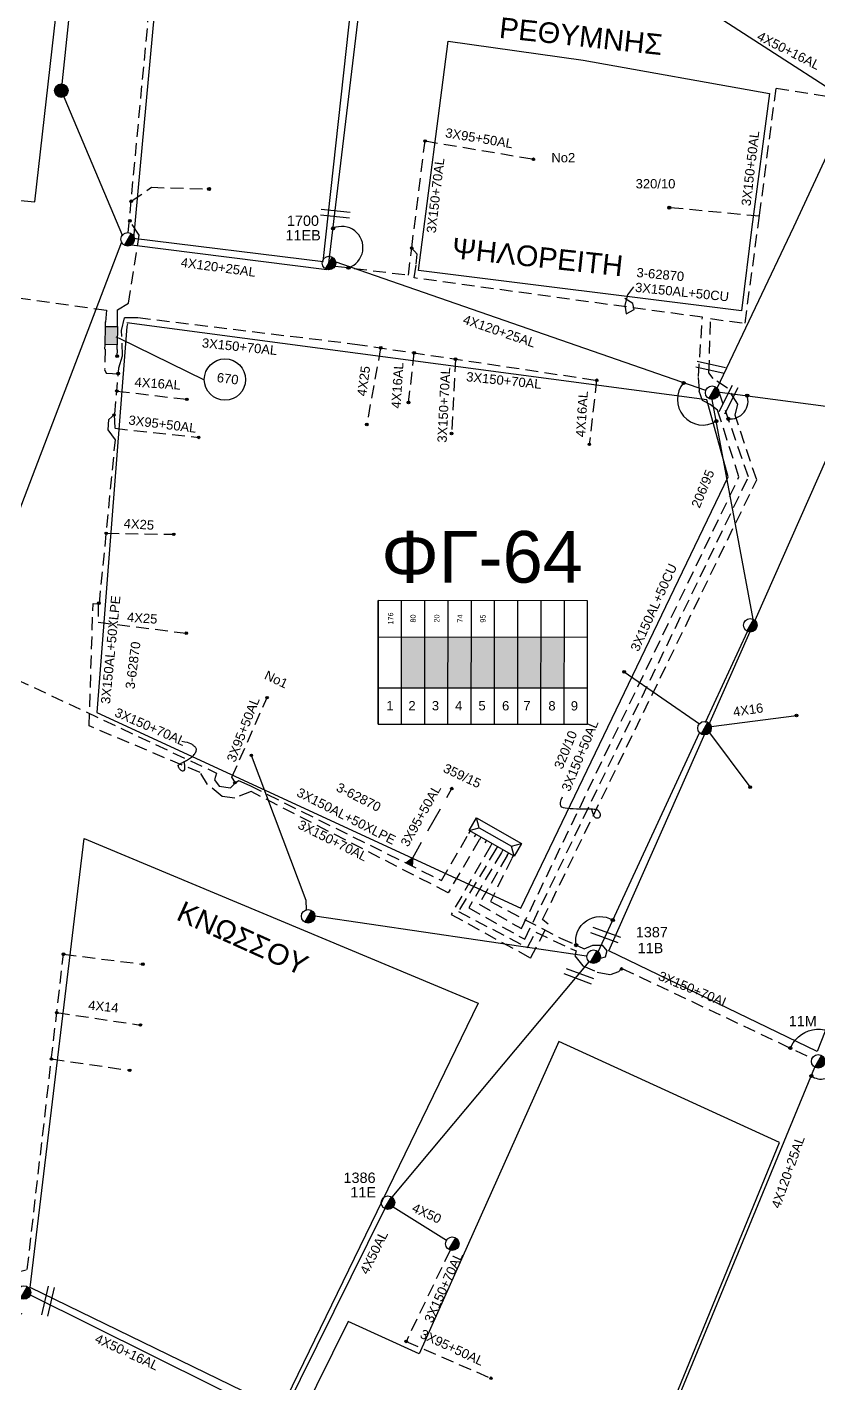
# Model space of a CAD drawing. Header units: millimetres. Extents: x -2238 to -1136, y 747 to 1272.
# Drawn here: x -2163.6 to -2085, y 1029.1 to 1163.8 of the extents above; entities that cross this region are included whole.
import ezdxf
from ezdxf.enums import TextEntityAlignment as Align

# ---------------------------------------------------------------- set-up
doc = ezdxf.new("R2010")
doc.units = ezdxf.units.MM
doc.linetypes.add('DASHED', pattern=[19.05, 12.7, -6.35])
for name, color, linetype in [('Link Box 4 Διευθύνσεων', 7, 'Continuous'), ('Pillar OTE', 7, 'Continuous'), ('Άγνωστα', 7, 'Continuous'), ('Ασφαλειοκιβώτια Χ.Τ 9 αναχωρήσεων', 7, 'Continuous'), ('Γέφυρες Εναέριου Δικτύου', 7, 'Continuous'), ('Γυμνά εναέρια ΧΤ και ΦΟΠ (2Φ)   3x50+16AL', 7, 'Continuous'), ('Γυμνά εναέρια ΧΤ και ΦΟΠ (3Φ)   4x50+16AL', 7, 'Continuous'), ('Εναέρια παροχή ΧΤ 4x16', 7, 'SYN_LINE'), ('Επιγραφές - Σχήματα', 7, 'Continuous'), ('Καλώδια ΧΤ   3x150+50AL', 7, 'DASHED'), ('Καλώδια ΧΤ   3x150+70AL', 7, 'DASHED'), ('Καλώδια ΧΤ   3x150AL+50CU', 7, 'DASHED'), ('Καλώδια ΧΤ   3x150AL+50XLPE', 7, 'DASHED'), ('Καλώδια ΧΤ   3x95+50CU', 7, 'DASHED'), ('Στύλος Ξύλινος', 7, 'Continuous'), ('Στύλος Ξύλινος @ 1', 7, 'Continuous'), ('Στύλος ΦΜ', 7, 'Continuous'), ('Στύλος ΦΜ @ 1', 7, 'Continuous'), ('Συνδέσεις', 7, 'Continuous'), ('Συνεστραμμένα ΧΤ   4x120+25 AL', 7, 'SYN_LINE'), ('Τομή', 7, 'Continuous'), ('Υποσταθμός πόλεως', 7, 'Continuous'), ('Υπόβαθρο ΔΕΗ', 7, 'Continuous'), ('Υπόγεια καλώδια Δικτύου ΧΤ και Παρ. ΧΤ - 3X150+70 AL', 7, 'DASHED'), ('Υπόγεια καλώδια Παροχών ΧΤ   4x16AL', 7, 'DASHED'), ('Υπόγεια καλώδια Παροχών ΧΤ   4x25', 7, 'DASHED')]:
    doc.layers.add(name, color=color, linetype=linetype)
doc.styles.get("Standard").update_dxf_attribs({"font": 'ARIAL.TTF'})
doc.linetypes.add('SYN_LINE', pattern='A,0.5,-0.0001,["/\\/\\/\\/",Standard,S=0.1,R=0,X=0,Y=-0.05],-0.25', length=0.7501)

# ---------------------------------------------------------------- blocks, each defined once
blk = doc.blocks.new('ΥΠΑΡΧΩΝ ΞΥΛΙΝΟΣ ΣΤΥΛΟΣ')
at = {"layer": 'Στύλος Ξύλινος'}
h = blk.add_hatch(color=256, dxfattribs=at)
h.paths.add_polyline_path([(-2.62, 0, 0.270008), (-1.29, -2.28), (1.3, 2.27, 0.576266)])
h.paths.add_polyline_path([(-1.29, -2.28, 0.574793), (2.62, 0, 0.268822), (1.3, 2.27)])
blk.add_line((-1.29, -2.28), (1.3, 2.27), dxfattribs=at)
blk.add_circle((0, 0), 2.62, dxfattribs=at)
at = {"layer": 'Στύλος Ξύλινος', "flags": 4}
for tag, p in [('ΑΡΙΘΜΟΣ', (-4.91, 8.6)), ('ΤΥΠΟΣ', (-4.85, 3.39))]:
    blk.add_attdef(tag, p, '', height=4, dxfattribs=at)
blk = doc.blocks.new('_ΣΥΝΔΕΣΗ')
at = {"layer": 'Συνδέσεις', "linetype": 'SYN_LINE', "ltscale": 40}
blk.add_hatch(color=256, dxfattribs=at).paths.add_polyline_path([(0.5, -0.01, 1), (-0.5, -0.01, 1)])
at = {"layer": 'Συνδέσεις'}
blk.add_circle((0, -0.01), 0.5, dxfattribs=at)
blk = doc.blocks.new('ΤΟΜΗ')
at = {"layer": 'Τομή', "ltscale": 40}
for p, q in [((-5.68, 0), (5.68, 0)), ((5.68, -2.33), (-5.68, -2.33))]:
    blk.add_line(p, q, dxfattribs=at)
blk = doc.blocks.new('ΥΠΑΡΧΩΝ ΤΣΙΜΕΝΤΕΝΙΟΣ ΣΤΥΛΟΣ')
at = {"layer": 'Στύλος ΦΜ'}
blk.add_hatch(color=256, dxfattribs=at).paths.add_polyline_path([(-1.29, -2.28, 0.574793), (2.62, 0, 0.268822), (1.3, 2.27)])
blk.add_line((-1.29, -2.28), (1.3, 2.27), dxfattribs=at)
blk.add_circle((0, 0), 2.62, dxfattribs=at)
at = {"layer": 'Στύλος ΦΜ', "flags": 4}
for tag, p in [('ΑΡΙΘΜΟΣ', (-4.68, 8.05)), ('ΤΥΠΟΣ', (-4.91, 3.03))]:
    blk.add_attdef(tag, p, '', height=4, dxfattribs=at)
blk = doc.blocks.new('LINK BOX 4 ΑΝΑΧΩΡΗΣΕΩΝ')
at = {"layer": 'Link Box 4 Διευθύνσεων', "ltscale": 40}
blk.add_hatch(color=256, dxfattribs=at).paths.add_polyline_path([(-3.54, 0), (-3.54, -4.67), (3.54, -4.67), (3.54, 0)])
for p, q in [((-3.54, 0), (-5.33, 0)), ((5.33, 0), (3.54, 0)), ((-3.54, -4.67), (-5.33, -4.67)), ((5.33, -4.67), (3.54, -4.67))]:
    blk.add_line(p, q, dxfattribs=at)
blk.add_lwpolyline([(-3.54, -4.67), (-3.54, 0), (3.54, 0), (3.54, -4.67)], close=True, dxfattribs=at)
blk = doc.blocks.new('ΑΣΦΑΛΕΙΟΚΙΒΩΤΙΟ ΥΠΟΣΤΑΘΜΟΥ 9 ΑΝΑΧΩΡΗΣΕΩΝ')
at = {"layer": 'Ασφαλειοκιβώτια Χ.Τ 9 αναχωρήσεων', "ltscale": 40}
for p, q in [((-23.8, 40.36), (24.02, 40.36)), ((-9.72, 40.36), (-9.72, -40.64)), ((9.94, 40.36), (9.94, -40.64)), ((-23.8, 31.36), (24.02, 31.36)), ((-23.8, 22.36), (24.02, 22.36)), ((-23.8, 13.36), (24.02, 13.36)), ((-23.8, 4.36), (24.02, 4.36)), ((-23.8, -4.64), (24.02, -4.64)), ((-23.8, -13.64), (24.02, -13.64)), ((-23.8, -22.64), (24.02, -22.64)), ((-23.8, -31.64), (24.02, -31.64))]:
    blk.add_line(p, q, dxfattribs=at)
at = {"layer": 'Ασφαλειοκιβώτια Χ.Τ 9 αναχωρήσεων'}
blk.add_lwpolyline([(-23.8, -40.64), (24.02, -40.64), (24.02, 40.36), (-23.8, 40.36)], close=True, dxfattribs=at)
for s, p in [('1', (-18.45, 37.24)), ('2', (-18.45, 28.67)), ('3', (-18.45, 19.6)), ('4', (-18.45, 10.58)), ('5', (-18.45, 1.57)), ('6', (-18.45, -7.57)), ('7', (-18.45, -15.81)), ('8', (-18.45, -25.5)), ('9', (-18.45, -34.19))]:
    blk.add_text(s, height=3.6, rotation=270, dxfattribs=at).set_placement(p)
at = {"layer": 'Ασφαλειοκιβώτια Χ.Τ 9 αναχωρήσεων', "ltscale": 40}
for tag, height, p in [('ΟΝΟΜΑ', 5, (-0.16, 44.31)), ('ΚΕΙΜΕΝΟ 1', 2, (17.06, 35.59)), ('ΚΕΙΜΕΝΟ 2', 2, (17.06, 26.88)), ('ΚΕΙΜΕΝΟ 3', 2, (17.06, 17.69)), ('ΚΕΙΜΕΝΟ 4', 2, (17.06, 8.71)), ('ΚΕΙΜΕΝΟ 5', 2, (17.06, -0.13)), ('ΚΕΙΜΕΝΟ 6', 2, (17.06, -9.05)), ('ΚΕΙΜΕΝΟ 7', 2, (17.06, -18.13)), ('ΚΕΙΜΕΝΟ 8', 2, (17.06, -26.85)), ('ΚΕΙΜΕΝΟ 9', 2, (17.06, -35.99)), ('ΣΧ', 2, (-0.1, -42.64))]:
    blk.add_attdef(tag, text='', height=height, dxfattribs=at).set_placement(p, align=Align.MIDDLE_CENTER)
blk = doc.blocks.new('ΥΠΟΣΤΑΘΜΟΣ ΠΟΛΕΩΣ 9 ΑΝΑΧΩΡΗΣΕΩΝ')
at = {"layer": 'Υποσταθμός πόλεως', "ltscale": 40}
for p, q in [((-9.63, -2.82), (-9.63, -4)), ((-7.12, -2.82), (-7.12, -4)), ((-4.84, -2.82), (-4.84, -4)), ((-2.36, -2.82), (-2.36, -4)), ((0.09, -2.82), (0.09, -4)), ((2.55, -2.82), (2.55, -4)), ((5.02, -2.82), (5.02, -4)), ((7.48, -2.82), (7.48, -4)), ((9.61, -2.82), (9.61, -4))]:
    blk.add_line(p, q, dxfattribs=at)
blk.add_lwpolyline([(-10.02, 2.82), (10.02, 2.82), (10.02, -2.82), (-10.02, -2.82)], close=True, dxfattribs=at)
for points in [[(-7.21, 0), (-10.02, 2.82)], [(-10.02, -2.82), (-7.21, 0)], [(-7.21, 0), (7.21, 0)], [(7.21, 0), (10.02, 2.82)], [(10.02, -2.82), (7.21, 0)]]:
    blk.add_lwpolyline(points, dxfattribs=at)
at = {"layer": 'Υποσταθμός πόλεως', "linetype": 'SYN_LINE', "ltscale": 40, "flags": 1}
for tag, p in [('ΜΕΤΑΣΧΗΜΑΤΙΣΜΟΣ', (10.79, 1.71)), ('ΙΣΧΥΣ', (10.77, -1.08)), ('ΑΡΙΘΜΟΣ', (10.89, -3.8))]:
    blk.add_attdef(tag, p, '', height=1.8, dxfattribs=at)

msp = doc.modelspace()

# ---------------------------------------------------------------- hatches: boundary and pattern name
at = {"layer": 'Pillar OTE', "ltscale": 40}
h = msp.add_hatch(color=256, dxfattribs=at)
h.dxf.hatch_style = 1
h.paths.add_polyline_path([(-2125.39, 1080.51), (-2125.33, 1081.37), (-2126.03, 1080.86)])
at = {"layer": 'Ασφαλειοκιβώτια Χ.Τ 9 αναχωρήσεων', "ltscale": 0.1}
h = msp.add_hatch(color=30, dxfattribs=at)
h.dxf.hatch_style = 1
h.paths.add_polyline_path([(-2126.45, 1103.29), (-2126.45, 1098.25), (-2124.14, 1098.25), (-2124.14, 1103.29)])
h = msp.add_hatch(color=5, dxfattribs=at)
h.dxf.hatch_style = 1
h.paths.add_polyline_path([(-2124.14, 1103.29), (-2124.14, 1098.25), (-2121.83, 1098.24), (-2121.83, 1103.29)])
h = msp.add_hatch(color=6, dxfattribs=at)
h.dxf.hatch_style = 1
h.paths.add_polyline_path([(-2121.83, 1103.29), (-2121.83, 1098.24), (-2119.52, 1098.24), (-2119.52, 1103.28)])
h = msp.add_hatch(color=85, dxfattribs=at)
h.dxf.hatch_style = 1
h.paths.add_polyline_path([(-2119.52, 1103.28), (-2119.52, 1098.24), (-2117.21, 1098.24), (-2117.21, 1103.28)])
h = msp.add_hatch(color=2, dxfattribs=at)
h.dxf.hatch_style = 1
h.paths.add_polyline_path([(-2117.21, 1103.28), (-2117.21, 1098.24), (-2114.91, 1098.24), (-2114.9, 1103.28)])
h = msp.add_hatch(color=1, dxfattribs=at)
h.dxf.hatch_style = 1
h.paths.add_polyline_path([(-2114.9, 1103.28), (-2114.91, 1098.24), (-2112.6, 1098.23), (-2112.59, 1103.28)])
at = {"layer": 'Επιγραφές - Σχήματα'}
h = msp.add_hatch(color=4, dxfattribs=at)
h.dxf.hatch_style = 1
h.paths.add_polyline_path([(-2112.6, 1098.23), (-2110.29, 1098.23), (-2110.28, 1103.27), (-2112.59, 1103.28)])

# ---------------------------------------------------------------- linework, layer by layer
at = {"layer": 'Pillar OTE', "ltscale": 40}
msp.add_lwpolyline([(-2126.03, 1080.86), (-2125.33, 1081.37), (-2125.39, 1080.51), (-2126.03, 1080.86)], dxfattribs=at)
at = {"layer": 'Άγνωστα', "color": 85, "linetype": 'DASHED', "ltscale": 0.1}
for points in [[(-2153.59, 1143.47), (-2150.15, 1180.05), (-2140.72, 1211.89), (-2133.82, 1209.66)], [(-2153.3, 1146.56), (-2151.28, 1147.94), (-2145.56, 1147.77)], [(-2154.64, 1134.57), (-2154.66, 1135.77), (-2153.55, 1136.44), (-2152.49, 1143.18), (-2153.48, 1144.67)], [(-2155.89, 1131.86), (-2155.93, 1129.85), (-2155.78, 1129.49), (-2154.49, 1129.41)]]:
    msp.add_lwpolyline(points, dxfattribs=at)
at = {"layer": 'Άγνωστα', "color": 30, "ltscale": 0.1}
msp.add_lwpolyline([(-2133.65, 1140.42), (-2130.68, 1165.22)], dxfattribs=at)
at = {"layer": 'Άγνωστα', "color": 2, "ltscale": 0.1}
for points in [[(-2095.1, 1128), (-2087.5, 1144.03), (-2082.05, 1155.69)], [(-2154.26, 1142.51), (-2165.67, 1112.52)]]:
    msp.add_lwpolyline(points, dxfattribs=at)
at = {"layer": 'Άγνωστα', "color": 1, "linetype": 'DASHED', "ltscale": 0.1}
msp.add_lwpolyline([(-2234.94, 1154.51), (-2209.94, 1144.03), (-2207.11, 1143), (-2194.61, 1141.28), (-2185.29, 1139.89), (-2155.76, 1135.74), (-2155.83, 1134.56)], dxfattribs=at)
at = {"layer": 'Άγνωστα', "color": 30, "linetype": 'DASHED', "ltscale": 0.1}
for points in [[(-2125.44, 1141.93), (-2125.43, 1141.93), (-2124.11, 1152.55), (-2113.36, 1150.74)], [(-2133.05, 1140.12), (-2125.76, 1139.23), (-2125.43, 1141.92)]]:
    msp.add_lwpolyline(points, dxfattribs=at)
at = {"layer": 'Άγνωστα', "color": 85, "ltscale": 0.1}
msp.add_lwpolyline([(-2154.7, 1131.85), (-2154.71, 1131.13)], dxfattribs=at)
at = {"layer": 'Άγνωστα', "color": 5, "ltscale": 0.1}
for points in [[(-2091.53, 1105.06), (-2095.59, 1126.87)], [(-2096.23, 1094.8), (-2096.21, 1094.88), (-2092.09, 1103.84)], [(-2106.92, 1072.03), (-2096.84, 1093.76)], [(-2135.88, 1076.21), (-2135.91, 1077.11), (-2141.36, 1091.53)], [(-2108.09, 1071.58), (-2135.05, 1075.55)]]:
    msp.add_lwpolyline(points, dxfattribs=at)
at = {"layer": 'Άγνωστα', "color": 5, "linetype": 'SYN_LINE', "ltscale": 10}
msp.add_lwpolyline([(-2104.34, 1099.82), (-2096.85, 1094.67)], dxfattribs=at)
at = {"layer": 'Άγνωστα', "color": 5, "linetype": 'SYN_LINE', "ltscale": 8}
msp.add_lwpolyline([(-2095.86, 1093.78), (-2095.86, 1093.78), (-2091.85, 1088.41)], dxfattribs=at)
at = {"layer": 'Άγνωστα', "color": 2, "linetype": 'DASHED', "ltscale": 0.1}
for points in [[(-2164.11, 1036.04), (-2165.37, 1036.69), (-2164.95, 1040.13), (-2163.62, 1040.47), (-2160.02, 1071.78)], [(-2160.02, 1071.78), (-2152.14, 1070.79)], [(-2160.69, 1065.98), (-2152.38, 1064.75)], [(-2161.22, 1061.38), (-2153.44, 1060.25)]]:
    msp.add_lwpolyline(points, dxfattribs=at)
at = {"layer": 'Άγνωστα', "color": 27, "ltscale": 0.1}
for points in [[(-2127.38, 1047.64), (-2107.8, 1071.01)], [(-2138.18, 1026.18), (-2128.09, 1046.51)], [(-2127.26, 1046.69), (-2121.97, 1043.38)]]:
    msp.add_lwpolyline(points, dxfattribs=at)
at = {"layer": 'Άγνωστα', "color": 27, "linetype": 'DASHED', "ltscale": 0.1}
for points in [[(-2121.62, 1042.39), (-2125.99, 1033.3)], [(-2125.98, 1033.33), (-2117.56, 1029.67)]]:
    msp.add_lwpolyline(points, dxfattribs=at)
at = {"layer": 'Γέφυρες Εναέριου Δικτύου', "ltscale": 0.1}
for points in [[(-2131.71, 1139.96, 1.052481), (-2133.24, 1143.87, -27.205679)], [(-2098.43, 1128.52, 0.857138), (-2095.19, 1124.71, -4.10425)], [(-2094.02, 1124.95, 0.561553), (-2092.14, 1127.32, -3.317907)], [(-2109.1, 1072.68, -0.647157), (-2105.47, 1075.17, -28.276212)], [(-2087.83, 1062.45), (-2087.74, 1062.62, -1.035166), (-2082.46, 1059.93, -1.257583)], [(-2085.74, 1059.7, 0.479704), (-2083.33, 1060.32, 0.002467)]]:
    msp.add_lwpolyline(points, format="xyb", dxfattribs=at)
at = {"layer": 'Γυμνά εναέρια ΧΤ και ΦΟΠ (3Φ)   4x50+16AL', "color": 85, "ltscale": 0.1}
msp.add_lwpolyline([(-2157.77, 1181.33), (-2160.24, 1157.54), (-2154.16, 1143.13)], dxfattribs=at)
at = {"layer": 'Γυμνά εναέρια ΧΤ και ΦΟΠ (3Φ)   4x50+16AL', "color": 4, "ltscale": 0.1}
msp.add_lwpolyline([(-2082.33, 1156.66), (-2098.55, 1167.14)], dxfattribs=at)
at = {"layer": 'Γυμνά εναέρια ΧΤ και ΦΟΠ (3Φ)   4x50+16AL', "color": 173, "ltscale": 0.1}
msp.add_lwpolyline([(-2163.32, 1037.95), (-2139.11, 1025.9)], dxfattribs=at)
at = {"layer": 'Εναέρια παροχή ΧΤ 4x16', "color": 5, "linetype": 'SYN_LINE', "ltscale": 10}
msp.add_lwpolyline([(-2095.71, 1094.41), (-2087.23, 1095.49)], dxfattribs=at)
at = {"layer": 'Επιγραφές - Σχήματα'}
msp.add_lwpolyline([(-2103.41, 1138.05), (-2103.99, 1137.26), (-2104.27, 1136.25), (-2104.13, 1135.38), (-2103.34, 1135.82), (-2103.48, 1136.39), (-2104.27, 1136.9)], dxfattribs=at)
at = {"layer": 'Επιγραφές - Σχήματα', "ltscale": 0.1}
for points in [[(-2146, 1128.8), (-2154.47, 1132.92), (-2154.8, 1133.06)], [(-2148.05, 1090.9), (-2148, 1090.55), (-2147.99, 1090.3), (-2148, 1090.12), (-2148.05, 1090.02), (-2148.11, 1089.97), (-2148.19, 1089.97), (-2148.26, 1089.99), (-2148.34, 1090.04), (-2148.4, 1090.09), (-2148.45, 1090.15), (-2148.5, 1090.2), (-2148.53, 1090.26), (-2148.56, 1090.32), (-2148.58, 1090.37), (-2148.6, 1090.42), (-2148.61, 1090.46), (-2148.62, 1090.49), (-2148.62, 1090.52), (-2148.63, 1090.54), (-2148.62, 1090.55), (-2148.61, 1090.57), (-2148.6, 1090.58), (-2148.57, 1090.59), (-2148.54, 1090.61), (-2148.5, 1090.64), (-2148.45, 1090.67), (-2148.39, 1090.7), (-2148.33, 1090.74), (-2148.25, 1090.78), (-2148.17, 1090.82), (-2148.09, 1090.87), (-2148, 1090.92), (-2147.9, 1090.97), (-2147.8, 1091.03), (-2147.7, 1091.08), (-2147.59, 1091.15), (-2147.49, 1091.21), (-2147.39, 1091.28), (-2147.29, 1091.35), (-2147.2, 1091.43), (-2147.12, 1091.51), (-2147.05, 1091.6), (-2146.98, 1091.68), (-2146.93, 1091.77), (-2146.88, 1091.86), (-2146.85, 1091.94), (-2146.83, 1092.02), (-2146.82, 1092.09), (-2146.82, 1092.15), (-2146.84, 1092.21), (-2146.86, 1092.27), (-2146.9, 1092.32), (-2146.94, 1092.36), (-2146.99, 1092.41), (-2147.03, 1092.45), (-2147.09, 1092.49), (-2147.14, 1092.54), (-2147.2, 1092.58), (-2147.28, 1092.63), (-2147.38, 1092.68), (-2147.53, 1092.73), (-2147.71, 1092.79), (-2147.95, 1092.85), (-2148.25, 1092.91)], [(-2107.57, 1086.2), (-2107.52, 1085.96), (-2107.46, 1085.76), (-2107.4, 1085.61), (-2107.34, 1085.5), (-2107.28, 1085.42), (-2107.22, 1085.36), (-2107.15, 1085.33), (-2107.09, 1085.31), (-2107.03, 1085.31), (-2106.98, 1085.31), (-2106.92, 1085.32), (-2106.87, 1085.34), (-2106.83, 1085.37), (-2106.79, 1085.4), (-2106.76, 1085.43), (-2106.73, 1085.47), (-2106.71, 1085.52), (-2106.7, 1085.56), (-2106.7, 1085.6), (-2106.7, 1085.65), (-2106.7, 1085.69), (-2106.71, 1085.74), (-2106.73, 1085.78), (-2106.75, 1085.82), (-2106.77, 1085.86), (-2106.79, 1085.9), (-2106.81, 1085.93), (-2106.84, 1085.96), (-2106.86, 1085.99), (-2106.89, 1086.02), (-2106.92, 1086.05), (-2106.95, 1086.07), (-2106.98, 1086.09), (-2107.01, 1086.11), (-2107.06, 1086.13), (-2107.12, 1086.14), (-2107.21, 1086.15), (-2107.32, 1086.16), (-2107.47, 1086.17), (-2107.66, 1086.17), (-2107.89, 1086.18), (-2108.16, 1086.18), (-2108.46, 1086.18), (-2108.77, 1086.19), (-2109.08, 1086.19), (-2109.39, 1086.21), (-2109.69, 1086.22), (-2109.95, 1086.25), (-2110.18, 1086.28), (-2110.37, 1086.33), (-2110.52, 1086.4), (-2110.62, 1086.51), (-2110.67, 1086.66), (-2110.66, 1086.85), (-2110.59, 1087.11), (-2110.46, 1087.42)]]:
    msp.add_lwpolyline(points, dxfattribs=at)
msp.add_circle((-2143.98, 1128.85), 2.05, dxfattribs=at)
at = {"layer": 'Καλώδια ΧΤ   3x150+50AL', "color": 4, "linetype": 'DASHED', "ltscale": 0.1}
msp.add_lwpolyline([(-2117.62, 1082.51), (-2121.52, 1075.73), (-2113.62, 1071.4), (-2111.89, 1074.75), (-2112.43, 1075.22), (-2091.17, 1118.89), (-2093.32, 1125.32), (-2093.05, 1126.42), (-2094.08, 1127.99), (-2095.51, 1128.96), (-2095.91, 1129.52), (-2095.75, 1134.9), (-2092.33, 1134.44), (-2090.89, 1145.17), (-2090.89, 1145.17), (-2089.24, 1157.8), (-2083.56, 1156.87), (-2083.22, 1157.23), (-2082.83, 1157.25), (-2082.43, 1156.38)], dxfattribs=at)
at = {"layer": 'Καλώδια ΧΤ   3x150+50AL', "color": 7, "linetype": 'DASHED', "ltscale": 0.1}
msp.add_lwpolyline([(-2090.9, 1145.06), (-2099.85, 1145.92)], dxfattribs=at)
at = {"layer": 'Καλώδια ΧΤ   3x150+50AL', "color": 5, "linetype": 'DASHED', "ltscale": 0.1}
msp.add_lwpolyline([(-2115.5, 1081.3), (-2117.62, 1077), (-2110.67, 1073.39), (-2108.31, 1072.32), (-2107.45, 1072.68), (-2106.53, 1072.68), (-2106.04, 1072.13), (-2106.23, 1071.48), (-2106.72, 1071.34)], dxfattribs=at)
at = {"layer": 'Καλώδια ΧΤ   3x150+70AL', "color": 85, "linetype": 'DASHED', "ltscale": 0.1}
for points in [[(-2156.45, 1106.59), (-2156.45, 1106.59), (-2154.86, 1122.88), (-2155.57, 1123.86), (-2155.51, 1124.89), (-2154.92, 1125.4), (-2154.52, 1130.02), (-2154.16, 1131.21), (-2154.25, 1133.73), (-2153.95, 1135.01), (-2152.63, 1135.01), (-2131.08, 1132.38), (-2107.07, 1128.78)], [(-2118.72, 1083.14), (-2121.82, 1077.89), (-2141.39, 1087.93), (-2143.01, 1087.29), (-2144.26, 1087.45), (-2144.26, 1087.45), (-2145.7, 1088.65), (-2146.46, 1089.82), (-2157.47, 1094.45), (-2157.08, 1106.61), (-2156.45, 1106.59)]]:
    msp.add_lwpolyline(points, dxfattribs=at)
at = {"layer": 'Καλώδια ΧΤ   3x150+70AL', "color": 2, "linetype": 'DASHED', "ltscale": 0.1}
msp.add_lwpolyline([(-2117.07, 1082.2), (-2120.8, 1076.01), (-2113.92, 1072.44), (-2113.12, 1073.96), (-2109.11, 1072.1), (-2109.23, 1071.63), (-2108.45, 1070.62), (-2107, 1069.99), (-2105.68, 1069.75), (-2104.86, 1070.07), (-2104.55, 1070.37), (-2085.66, 1061.43)], dxfattribs=at)
at = {"layer": 'Καλώδια ΧΤ   3x150AL+50CU', "color": 30, "linetype": 'DASHED', "ltscale": 0.1}
msp.add_lwpolyline([(-2115.97, 1081.57), (-2118.74, 1076.76), (-2114.54, 1074.32), (-2092.93, 1119.18), (-2095.06, 1125.81), (-2095.8, 1126.37), (-2096.56, 1126.76), (-2096.56, 1126.76), (-2096.87, 1127.69), (-2096.86, 1127.78), (-2096.96, 1129.16), (-2096.56, 1135.03), (-2125.18, 1138.94), (-2124.99, 1140.32), (-2124.88, 1141.31), (-2125.44, 1141.93)], dxfattribs=at)
at = {"layer": 'Καλώδια ΧΤ   3x150AL+50CU', "color": 1, "linetype": 'DASHED', "ltscale": 0.1}
msp.add_lwpolyline([(-2116.52, 1081.89), (-2119.77, 1076.38), (-2114.21, 1073.26), (-2091.99, 1119.19), (-2094.93, 1127.67)], dxfattribs=at)
at = {"layer": 'Καλώδια ΧΤ   3x150AL+50XLPE', "color": 6, "linetype": 'DASHED', "ltscale": 0.1}
msp.add_lwpolyline([(-2167.71, 1098.33), (-2167.97, 1096.11, 0.571955), (-2165.99, 1095.7), (-2165.6, 1099.01), (-2164.67, 1099.07), (-2144.82, 1089.77), (-2145.01, 1089.11), (-2144.56, 1088.48), (-2143.44, 1088.3), (-2142.99, 1088.75), (-2142.65, 1089.04), (-2141.52, 1088.52), (-2122.48, 1079.1), (-2119.78, 1083.75)], format="xyb", dxfattribs=at)
at = {"layer": 'Καλώδια ΧΤ   3x95+50CU', "color": 85, "linetype": 'DASHED', "ltscale": 0.1}
msp.add_lwpolyline([(-2155, 1125.33), (-2154.91, 1124.01), (-2146.53, 1123.09)], dxfattribs=at)
at = {"layer": 'Καλώδια ΧΤ   3x95+50CU', "color": 6, "linetype": 'DASHED', "ltscale": 0.1}
msp.add_lwpolyline([(-2142.99, 1088.82), (-2142.95, 1088.79), (-2143.29, 1089.35), (-2139.8, 1097.26)], dxfattribs=at)
at = {"layer": 'Καλώδια ΧΤ   3x95+50CU', "color": 6, "linetype": 'DASHED', "ltscale": 0.2}
msp.add_lwpolyline([(-2125.7, 1080.7), (-2121.46, 1088.23)], dxfattribs=at)
at = {"layer": 'Συνεστραμμένα ΧΤ   4x120+25 AL', "color": 0, "linetype": 'SYN_LINE', "ltscale": 10}
msp.add_lwpolyline([(-2153.26, 1142.22), (-2133.88, 1139.79)], dxfattribs=at)
at = {"layer": 'Συνεστραμμένα ΧΤ   4x120+25 AL', "color": 5, "linetype": 'SYN_LINE', "ltscale": 10}
msp.add_lwpolyline([(-2096.23, 1127.75), (-2096.23, 1127.75), (-2133.02, 1140.55)], dxfattribs=at)
at = {"layer": 'Συνεστραμμένα ΧΤ   4x120+25 AL', "color": 1, "linetype": 'SYN_LINE', "ltscale": 10}
msp.add_lwpolyline([(-2094.93, 1127.67), (-2094.83, 1127.61), (-2065, 1123.67)], dxfattribs=at)
at = {"layer": 'Συνεστραμμένα ΧΤ   4x120+25 AL', "color": 2, "linetype": 'SYN_LINE', "ltscale": 10}
msp.add_lwpolyline([(-2104.84, 1013.71), (-2104.62, 1013.94), (-2085.39, 1060.55)], dxfattribs=at)
at = {"layer": 'Υπόβαθρο ΔΕΗ', "ltscale": 0.1}
for points in [[(-2119.09, 1272.32), (-2139.9, 1212.85), (-2149.56, 1180.95), (-2153.05, 1142.89)], [(-2153.05, 1142.89), (-2134.23, 1140.56), (-2130.64, 1173.24), (-2113.49, 1218.32), (-2095.84, 1263.16)], [(-2164.34, 1261.05), (-2196.95, 1190.16), (-2199.81, 1149.98), (-2162.85, 1146.51), (-2158.48, 1185.09), (-2137.68, 1260.22)], [(-2153.65, 1134.39), (-2153.72, 1134.11), (-2156.71, 1095.79), (-2114.61, 1076.35), (-2093.99, 1119.19), (-2096.11, 1126.84), (-2153.72, 1134.47)], [(-2082.53, 1124.84), (-2061.52, 1122.28), (-2085.18, 1062.13), (-2105.86, 1072.11), (-2082.53, 1124.84)], [(-2136.45, 1025.79), (-2106.19, 1010.86), (-2088.9, 1053.07), (-2110.82, 1063.1), (-2124.69, 1032.1), (-2131.75, 1035.29), (-2136.45, 1025.79)]]:
    msp.add_lwpolyline(points, dxfattribs=at)
for points in [[(-2108.39, 1160.56), (-2089.9, 1157.27), (-2091.66, 1144.03), (-2092.69, 1135.66), (-2124.76, 1139.68), (-2121.8, 1162.46)], [(-2118.85, 1066.91), (-2138.43, 1026.57), (-2163.32, 1038.68), (-2157.97, 1083.26)]]:
    msp.add_lwpolyline(points, close=True, dxfattribs=at)
at = {"layer": 'Υπόγεια καλώδια Δικτύου ΧΤ και Παρ. ΧΤ - 3X150+70 AL', "color": 85, "linetype": 'DASHED', "ltscale": 0.1}
msp.add_lwpolyline([(-2121.1, 1130.88), (-2121.48, 1123.49)], dxfattribs=at)
at = {"layer": 'Υπόγεια καλώδια Παροχών ΧΤ   4x16AL', "color": 85, "linetype": 'DASHED', "ltscale": 0.1}
for points in [[(-2125.21, 1131.5), (-2125.77, 1126.57)], [(-2107.07, 1128.78), (-2107.8, 1122.42), (-2107.8, 1122.42)], [(-2154.72, 1127.71), (-2147.77, 1126.89)]]:
    msp.add_lwpolyline(points, dxfattribs=at)
at = {"layer": 'Υπόγεια καλώδια Παροχών ΧΤ   4x25', "color": 85, "linetype": 'DASHED', "ltscale": 0.1}
for points in [[(-2128.52, 1132), (-2129.91, 1124.39)], [(-2155.77, 1113.58), (-2149.07, 1113.48)], [(-2156.57, 1106.59), (-2156.59, 1104.76), (-2147.82, 1103.66)]]:
    msp.add_lwpolyline(points, dxfattribs=at)

# ---------------------------------------------------------------- block references
at = {"layer": 'Άγνωστα', "color": 1, "ltscale": 0.1, "xscale": 0.256585782176497, "yscale": 0.256585782176497, "zscale": 0.256585782176497, "rotation": 268.7506566970075}
msp.add_blockref('LINK BOX 4 ΑΝΑΧΩΡΗΣΕΩΝ', (-2154.67, 1133.2), dxfattribs=at)
at = {"layer": 'Ασφαλειοκιβώτια Χ.Τ 9 αναχωρήσεων', "ltscale": 0.1}
ref = msp.add_blockref('ΑΣΦΑΛΕΙΟΚΙΒΩΤΙΟ ΥΠΟΣΤΑΘΜΟΥ 9 ΑΝΑΧΩΡΗΣΕΩΝ', (-2118.4, 1100.73), dxfattribs=dict(at, xscale=0.2565857821764838, yscale=0.2565857821764838, zscale=0.2565857821764838, rotation=89.94112885938647))
ref.add_attrib('ΚΕΙΜΕΝΟ 2', '80', dxfattribs={"ltscale": 40, "height": 0.513, "rotation": 89.9411}).set_placement((-2125.3, 1105.12), align=Align.MIDDLE_CENTER)
ref.add_attrib('ΚΕΙΜΕΝΟ 1', '176', dxfattribs={"ltscale": 40, "height": 0.513, "rotation": 89.9411}).set_placement((-2127.53, 1105.12), align=Align.MIDDLE_CENTER)
ref.add_attrib('ΚΕΙΜΕΝΟ 3', '20', dxfattribs={"ltscale": 40, "height": 0.513, "rotation": 89.9411}).set_placement((-2122.94, 1105.12), align=Align.MIDDLE_CENTER)
ref.add_attrib('ΚΕΙΜΕΝΟ 4', '74', dxfattribs={"ltscale": 40, "height": 0.513, "rotation": 89.9411}).set_placement((-2120.63, 1105.11), align=Align.MIDDLE_CENTER)
ref.add_attrib('ΚΕΙΜΕΝΟ 5', '95', dxfattribs={"ltscale": 40, "height": 0.513, "rotation": 89.9411}).set_placement((-2118.36, 1105.11), align=Align.MIDDLE_CENTER)
at = {"layer": 'Στύλος Ξύλινος @ 1', "ltscale": 0.1, "xscale": 0.2565857821764941, "yscale": 0.2565857821764941, "zscale": 0.2565857821764941}
msp.add_blockref('ΥΠΑΡΧΩΝ ΞΥΛΙΝΟΣ ΣΤΥΛΟΣ', (-2160.24, 1157.54), dxfattribs=at)
at = {"layer": 'Στύλος ΦΜ @ 1', "ltscale": 0.1}
ref = msp.add_blockref('ΥΠΑΡΧΩΝ ΤΣΙΜΕΝΤΕΝΙΟΣ ΣΤΥΛΟΣ', (-2133.65, 1140.42), dxfattribs=dict(at, xscale=0.2565857821764941, yscale=0.2565857821764941, zscale=0.2565857821764941))
ref.add_attrib('ΤΥΠΟΣ', '11ΕΒ', (-2137.97, 1142.67), dxfattribs={"layer": 'Στύλος ΦΜ', "height": 1.026, "flags": 4})
ref.add_attrib('ΑΡΙΘΜΟΣ', '1700', (-2137.83, 1144.11), dxfattribs={"layer": 'Στύλος ΦΜ', "height": 1.026, "flags": 4})
at = {"layer": 'Στύλος ΦΜ @ 1', "ltscale": 0.1, "xscale": 0.2565857821764941, "yscale": 0.2565857821764941, "zscale": 0.2565857821764941}
for p in [(-2153.64, 1142.78), (-2095.59, 1127.54), (-2091.81, 1104.45), (-2096.35, 1094.23), (-2135.72, 1075.55), (-2121.4, 1043.03), (-2163.94, 1038.19)]:
    msp.add_blockref('ΥΠΑΡΧΩΝ ΤΣΙΜΕΝΤΕΝΙΟΣ ΣΤΥΛΟΣ', p, dxfattribs=at)
at = {"layer": 'Στύλος ΦΜ @ 1', "ltscale": 0.1}
ref = msp.add_blockref('ΥΠΑΡΧΩΝ ΤΣΙΜΕΝΤΕΝΙΟΣ ΣΤΥΛΟΣ', (-2107.37, 1071.53), dxfattribs=dict(at, xscale=0.2565857821764941, yscale=0.2565857821764941, zscale=0.2565857821764941))
ref.add_attrib('ΤΥΠΟΣ', '11Β', (-2103, 1071.88), dxfattribs={"layer": 'Στύλος ΦΜ', "height": 1.026, "flags": 4})
ref.add_attrib('ΑΡΙΘΜΟΣ', '1387', (-2103.18, 1073.46), dxfattribs={"layer": 'Στύλος ΦΜ', "height": 1.026, "flags": 4})
ref = msp.add_blockref('ΥΠΑΡΧΩΝ ΤΣΙΜΕΝΤΕΝΙΟΣ ΣΤΥΛΟΣ', (-2085.06, 1061.14), dxfattribs=dict(at, xscale=0.2565857821764941, yscale=0.2565857821764941, zscale=0.2565857821764941))
ref.add_attrib('ΤΥΠΟΣ', '11M', (-2087.99, 1064.63), dxfattribs={"layer": 'Στύλος ΦΜ', "height": 1.026, "flags": 4})
ref = msp.add_blockref('ΥΠΑΡΧΩΝ ΤΣΙΜΕΝΤΕΝΙΟΣ ΣΤΥΛΟΣ', (-2127.79, 1047.11), dxfattribs=dict(at, xscale=0.2565857821764941, yscale=0.2565857821764941, zscale=0.2565857821764941))
ref.add_attrib('ΤΥΠΟΣ', '11Ε', (-2131.53, 1047.63), dxfattribs={"layer": 'Στύλος ΦΜ', "height": 1.026, "flags": 4})
ref.add_attrib('ΑΡΙΘΜΟΣ', '1386', (-2132.21, 1049.07), dxfattribs={"layer": 'Στύλος ΦΜ', "height": 1.026, "flags": 4})
at = {"layer": 'Συνδέσεις', "ltscale": 0.1, "xscale": 0.2565857821764941, "yscale": 0.2565857821764941, "zscale": 0.2565857821764941}
for p in [(-2124.11, 1152.54), (-2113.35, 1150.73), (-2153.3, 1146.56), (-2153.42, 1144.61), (-2125.43, 1141.92), (-2154.69, 1131.18), (-2154.58, 1129.46), (-2155, 1125.33), (-2146.59, 1123.11), (-2104.33, 1099.82), (-2139.8, 1097.26), (-2087.22, 1095.49), (-2141.36, 1091.53), (-2142.99, 1088.82), (-2121.46, 1088.23), (-2091.82, 1088.38), (-2160.02, 1071.78), (-2152.14, 1070.79), (-2104.59, 1070.32), (-2160.69, 1065.98), (-2152.38, 1064.75), (-2161.22, 1061.38), (-2153.44, 1060.25), (-2125.98, 1033.33), (-2117.56, 1029.67)]:
    msp.add_blockref('_ΣΥΝΔΕΣΗ', p, dxfattribs=at)
at = {"layer": 'Συνδέσεις', "xscale": 0.3079029386117929, "yscale": 0.3079029386117929, "zscale": 0.3548076403074907}
for p in [(-2145.56, 1147.78), (-2099.85, 1145.92), (-2133.24, 1143.87), (-2131.71, 1139.96), (-2098.43, 1128.52), (-2092.12, 1127.26), (-2093.99, 1124.95), (-2095.19, 1124.72), (-2105.46, 1075.18), (-2109.1, 1072.68), (-2087.83, 1062.46), (-2085.74, 1059.7)]:
    msp.add_blockref('_ΣΥΝΔΕΣΗ', p, dxfattribs=at)
at = {"layer": 'Τομή', "ltscale": 0.1}
for p, xscale, yscale, zscale, rotation in [((-2132.99, 1145.62), 0.2565857821764653, 0.2565857821764653, 0.2565857821764653, 354.3896774656207), ((-2095.81, 1129.77), 0.2565857821765101, 0.2565857821765101, 0.2565857821765101, 167.2706362479147), ((-2093.71, 1126.72), 0.2565857821764435, 0.2565857821764435, 0.2565857821764435, 243.1113837735615), ((-2106.08, 1073.97), 0.2565857821765347, 0.2565857821765347, 0.2565857821765347, 339.6033720544069), ((-2108.73, 1069.87), 0.2565857821765347, 0.2565857821765347, 0.2565857821765347, 339.6033720544069), ((-2161.27, 1037.25), 0.2565857821765097, 0.2565857821765097, 0.2565857821765097, 256.9174775091317)]:
    msp.add_blockref('ΤΟΜΗ', p, dxfattribs=dict(at, xscale=xscale, yscale=yscale, zscale=zscale, rotation=rotation))
at = {"layer": 'Υποσταθμός πόλεως', "xscale": 0.2565857821764808, "yscale": 0.2565857821764808, "zscale": 0.2565857821764808, "rotation": 330.2129242497592}
msp.add_blockref('ΥΠΟΣΤΑΘΜΟΣ ΠΟΛΕΩΣ 9 ΑΝΑΧΩΡΗΣΕΩΝ', (-2117.13, 1083.42), dxfattribs=at)
at = {"layer": 'Υπόγεια καλώδια Δικτύου ΧΤ και Παρ. ΧΤ - 3X150+70 AL', "linetype": 'DASHED', "ltscale": 0.1, "xscale": 0.2565857821764941, "yscale": 0.2565857821764941, "zscale": 0.2565857821764941}
for p in [(-2121.09, 1130.88), (-2121.47, 1123.49)]:
    msp.add_blockref('_ΣΥΝΔΕΣΗ', p, dxfattribs=at)
at = {"layer": 'Υπόγεια καλώδια Παροχών ΧΤ   4x16AL', "linetype": 'DASHED', "ltscale": 0.1, "xscale": 0.2565857821764941, "yscale": 0.2565857821764941, "zscale": 0.2565857821764941}
for p in [(-2125.2, 1131.5), (-2107.06, 1128.78), (-2125.76, 1126.57), (-2107.79, 1122.42)]:
    msp.add_blockref('_ΣΥΝΔΕΣΗ', p, dxfattribs=at)
at = {"layer": 'Υπόγεια καλώδια Παροχών ΧΤ   4x16AL', "color": 85, "linetype": 'DASHED', "ltscale": 0.1, "xscale": 0.2565857821764941, "yscale": 0.2565857821764941, "zscale": 0.2565857821764941}
for p in [(-2154.72, 1127.71), (-2147.77, 1126.89)]:
    msp.add_blockref('_ΣΥΝΔΕΣΗ', p, dxfattribs=at)
at = {"layer": 'Υπόγεια καλώδια Παροχών ΧΤ   4x25', "linetype": 'DASHED', "ltscale": 0.1, "xscale": 0.2565857821764941, "yscale": 0.2565857821764941, "zscale": 0.2565857821764941}
for p in [(-2128.51, 1132), (-2129.9, 1124.39)]:
    msp.add_blockref('_ΣΥΝΔΕΣΗ', p, dxfattribs=at)
at = {"layer": 'Υπόγεια καλώδια Παροχών ΧΤ   4x25', "color": 85, "linetype": 'DASHED', "ltscale": 0.1, "xscale": 0.2565857821764941, "yscale": 0.2565857821764941, "zscale": 0.2565857821764941}
for p in [(-2155.77, 1113.58), (-2149.07, 1113.48), (-2156.51, 1106.64), (-2147.82, 1103.66)]:
    msp.add_blockref('_ΣΥΝΔΕΣΗ', p, dxfattribs=at)

# ---------------------------------------------------------------- texts
at = {"layer": 'Γυμνά εναέρια ΧΤ και ΦΟΠ (2Φ)   3x50+16AL', "color": 7, "ltscale": 0.1, "insert": (-2122, 1153.84), "char_height": 0.924, "width": 86.4036, "attachment_point": 1, "rotation": 350.4984}
msp.add_mtext('3X95+50AL', dxfattribs=at)
at = {"layer": 'Γυμνά εναέρια ΧΤ και ΦΟΠ (3Φ)   4x50+16AL', "color": 7, "ltscale": 0.1, "char_height": 0.924, "width": 86.4036, "attachment_point": 1}
for s, insert, rotation in [('4X50+16AL', (-2090.81, 1163.46), 333.1522), ('4X50', (-2125.11, 1047.11), 335.0332), ('4X50AL', (-2130.63, 1040.31), 63.4843), ('4X50+16AL', (-2156.6, 1034.12), 335.0332), ('3X95+50AL', (-2124.3, 1034.58), 335.0332)]:
    msp.add_mtext(s, dxfattribs=dict(at, insert=insert, rotation=rotation))
at = {"layer": 'Εναέρια παροχή ΧΤ 4x16', "color": 7, "linetype": 'DASHED', "ltscale": 0.1, "insert": (-2093.58, 1096.29), "char_height": 0.924, "width": 86.4036, "attachment_point": 1, "rotation": 8.3339}
msp.add_mtext('4X16', dxfattribs=at)
at = {"layer": 'Επιγραφές - Σχήματα', "ltscale": 0.1, "insert": (-2108.62, 1162.94), "char_height": 2.053, "attachment_point": 5, "rotation": 353.8955}
msp.add_mtext_dynamic_manual_height_columns('ΡΕΘΥΜΝΗΣ', width=71.2605, gutter_width=12.5, heights=[0], dxfattribs=at)
at = {"layer": 'Επιγραφές - Σχήματα', "ltscale": 0.1, "char_height": 0.924, "width": 8.7846, "attachment_point": 5}
for s, insert in [('Νο2', (-2110.38, 1150.88)), ('320/10', (-2101.22, 1148.29))]:
    msp.add_mtext(s, dxfattribs=dict(at, insert=insert))
at = {"layer": 'Επιγραφές - Σχήματα', "ltscale": 0.1, "char_height": 2.053, "attachment_point": 5}
for s, insert, rotation in [('ΨΗΛΟΡΕΙΤΗ', (-2112.94, 1141.01), 353.8955), ('ΚΝΩΣΣΟΥ', (-2142.22, 1073.35), 335.7614)]:
    msp.add_mtext(s, dxfattribs=dict(at, insert=insert, rotation=rotation))
at = {"layer": 'Επιγραφές - Σχήματα', "ltscale": 0.1}
for s, insert, char_height, width, attachment_point, rotation in [('3-62870', (-2100.74, 1139.28), 0.924, 8.7846, 5, 355.002), ('670', (-2144.72, 1129.53), 0.924, 86.4036, 1, 352.956), ('206/95', (-2097.7, 1116.36), 0.924, 2.4947, 1, 67.6959), ('3-62870', (-2153.88, 1098.18), 0.924, 2.4947, 1, 82.7248), ('Νο1', (-2139.76, 1100), 0.924, 86.4036, 1, 334.776), ('320/10', (-2111.33, 1090.43), 0.924, 2.4947, 1, 67.6959), ('359/15', (-2122, 1090.76), 0.924, 86.4036, 1, 334.776), ('3-62870', (-2132.6, 1088.87), 0.924, 2.4947, 1, 332.9842), ('3X150AL+50XLPE', (-2136.53, 1088.36), 0.9237, 2.4947, 1, 332.9842), ('4Χ14', (-2157.5, 1067.2), 0.924, 2.4947, 1, 354.2712)]:
    msp.add_mtext(s, dxfattribs=dict(at, insert=insert, char_height=char_height, width=width, attachment_point=attachment_point, rotation=rotation))
at = {"layer": 'Επιγραφές - Σχήματα', "insert": (-2128.46, 1113.81), "char_height": 5.132, "width": 10.1775, "attachment_point": 1}
msp.add_mtext('ΦΓ-64', dxfattribs=at)
at = {"layer": 'Καλώδια ΧΤ   3x150+50AL', "color": 7, "linetype": 'DASHED', "ltscale": 0.1, "char_height": 0.924, "width": 86.4036, "attachment_point": 1}
for s, insert, rotation in [('3X150+50AL', (-2092.7, 1146.15), 83.3099), ('3X150+70AL', (-2123.97, 1143.46), 83.3099), ('3X150+50AL', (-2110.6, 1088.22), 67.367)]:
    msp.add_mtext(s, dxfattribs=dict(at, insert=insert, rotation=rotation))
at = {"layer": 'Καλώδια ΧΤ   3x150+70AL', "color": 7, "linetype": 'DASHED', "ltscale": 0.1, "width": 86.4036, "attachment_point": 1}
for s, insert, char_height, rotation in [('3X150AL+50CU', (-2103.19, 1138.49), 0.9237, 354.0724), ('3X150+70AL', (-2146.21, 1132.97), 0.924, 354.0724), ('3X150+70AL', (-2119.96, 1129.61), 0.924, 354.0724), ('3X150+70AL', (-2154.65, 1096.29), 0.924, 336.3987), ('3X150+70AL', (-2136.42, 1085.16), 0.924, 333.3877), ('3X150+70AL', (-2100.68, 1070.13), 0.924, 337.5101)]:
    msp.add_mtext(s, dxfattribs=dict(at, insert=insert, char_height=char_height, rotation=rotation))
at = {"layer": 'Καλώδια ΧΤ   3x150AL+50CU', "color": 7, "linetype": 'DASHED', "ltscale": 0.1, "insert": (-2103.75, 1102.15), "char_height": 0.9237, "width": 86.4036, "attachment_point": 1, "rotation": 65.6519}
msp.add_mtext('3X150AL+50CU', dxfattribs=at)
at = {"layer": 'Καλώδια ΧΤ   3x150AL+50XLPE', "color": 7, "linetype": 'DASHED', "ltscale": 0.1, "insert": (-2155.33, 1102.02), "char_height": 0.9237, "width": 14.291, "attachment_point": 5, "rotation": 84.4319}
msp.add_mtext('3X150AL+50XLPE', dxfattribs=at)
at = {"layer": 'Καλώδια ΧΤ   3x95+50CU', "color": 7, "linetype": 'DASHED', "ltscale": 0.1, "char_height": 0.924, "width": 86.4036, "attachment_point": 1}
for insert, rotation in [((-2153.49, 1125.31), 352.956), ((-2143.84, 1091.11), 68.6116), ((-2126.6, 1082.82), 60.6613)]:
    msp.add_mtext('3X95+50AL', dxfattribs=dict(at, insert=insert, rotation=rotation))
at = {"layer": 'Συνεστραμμένα ΧΤ   4x120+25 AL', "color": 7, "linetype": 'DASHED', "ltscale": 0.1, "char_height": 0.924, "width": 86.4036, "attachment_point": 1}
for s, insert, rotation in [('4X120+25AL', (-2148.29, 1140.97), 352.2884), ('4X120+25AL', (-2120.13, 1135.31), 341.1662), ('4X120+25AL', (-2089.75, 1046.77), 70.5483), ('3X150+70AL', (-2124.23, 1035.47), 65.7294)]:
    msp.add_mtext(s, dxfattribs=dict(at, insert=insert, rotation=rotation))
at = {"layer": 'Υπόγεια καλώδια Δικτύου ΧΤ και Παρ. ΧΤ - 3X150+70 AL', "color": 7, "linetype": 'DASHED', "ltscale": 0.1, "insert": (-2122.89, 1122.61), "char_height": 0.924, "width": 86.4036, "attachment_point": 1, "rotation": 87.221}
msp.add_mtext('3X150+70AL', dxfattribs=at)
at = {"layer": 'Υπόγεια καλώδια Παροχών ΧΤ   4x16AL', "color": 7, "linetype": 'DASHED', "ltscale": 0.1, "char_height": 0.924, "width": 86.4036, "attachment_point": 1}
for insert, rotation in [((-2127.47, 1126.01), 86.2825), ((-2152.92, 1129.07), 356.167), ((-2109.15, 1123.17), 86.2825)]:
    msp.add_mtext('4X16AL', dxfattribs=dict(at, insert=insert, rotation=rotation))
at = {"layer": 'Υπόγεια καλώδια Παροχών ΧΤ   4x25', "color": 7, "linetype": 'DASHED', "ltscale": 0.1, "char_height": 0.924, "width": 86.4036, "attachment_point": 1}
for insert, rotation in [((-2130.88, 1127.27), 82.0513), ((-2154, 1115.04), 356.2031), ((-2153.67, 1105.72), 356.2031)]:
    msp.add_mtext('4X25', dxfattribs=dict(at, insert=insert, rotation=rotation))

doc.saveas('drawing.dxf')
